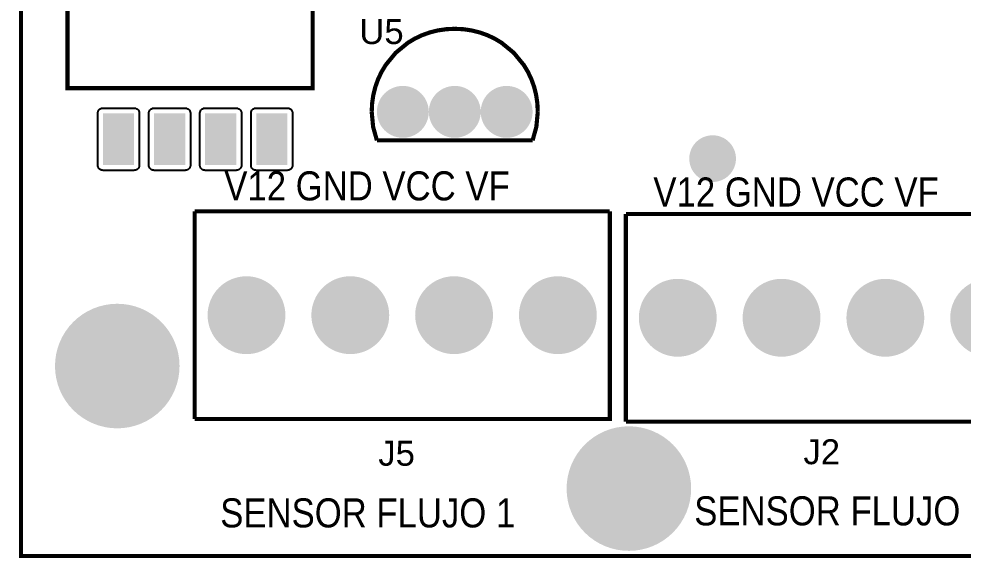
# Model space of a CAD drawing. Header units: inches. Extents: x -3.96 to 3.96, y -2.08 to 2.07.
# Drawn here: x -3.888 to -2.068, y -2.079 to -1.04 of the extents above; entities that cross this region are included whole.
import ezdxf

# ---------------------------------------------------------------- set-up
doc = ezdxf.new("R2010")
doc.units = ezdxf.units.IN
doc.layers.get('0').update_dxf_attribs({"linetype": 'CONTINUOUS'})

# ---------------------------------------------------------------- blocks, each defined once
blk = doc.blocks.new('RPAD')
blk.add_trace([(-0.5, -0.5), (-0.5, 0.5), (0.5, -0.5), (0.5, 0.5)])
blk = doc.blocks.new('EPAD')
at = {"const_width": 0.5}
blk.add_lwpolyline([(-0.25, 0, 1), (0.25, 0, 1)], format="xyb", close=True, dxfattribs=at)

msp = doc.modelspace()

# ---------------------------------------------------------------- linework, layer by layer
at = {"const_width": 0.008}
for points in [[(-3.883547, -2.074882), (3.951437, -2.074882), (3.951437, 2.058976), (-3.883547, 2.058976), (-3.883547, -2.074882)], [(-3.883547, -2.074882), (3.951437, -2.074882), (3.951437, 2.058976), (-3.883547, 2.058976), (-3.883547, -2.074882)], [(-3.883547, -2.074882), (3.951437, -2.074882), (3.951437, 2.058976), (-3.883547, 2.058976), (-3.883547, -2.074882)], [(-3.793957, -1.17348), (-3.321516, -1.17348), (-3.321516, -0.701039), (-3.793957, -0.701039), (-3.793957, -1.17348)], [(-3.793957, -1.17348), (-3.321516, -1.17348), (-3.321516, -0.701039), (-3.793957, -0.701039), (-3.793957, -1.17348)], [(-3.793957, -1.17348), (-3.321516, -1.17348), (-3.321516, -0.701039), (-3.793957, -0.701039), (-3.793957, -1.17348)], [(-3.207705, -1.219236), (-3.206896, -1.202608), (-3.204521, -1.186521), (-3.200652, -1.17105), (-3.195361, -1.156267), (-3.188723, -1.142246), (-3.18081, -1.129061), (-3.161455, -1.105486), (-3.137881, -1.086131), (-3.124694, -1.078218), (-3.110674, -1.07158), (-3.095891, -1.066289), (-3.08042, -1.06242), (-3.064333, -1.060044), (-3.047705, -1.059236)], [(-3.207705, -1.219236), (-3.206896, -1.202608), (-3.204521, -1.186521), (-3.200652, -1.17105), (-3.195361, -1.156267), (-3.188723, -1.142246), (-3.18081, -1.129061), (-3.161455, -1.105486), (-3.137881, -1.086131), (-3.124694, -1.078218), (-3.110674, -1.07158), (-3.095891, -1.066289), (-3.08042, -1.06242), (-3.064333, -1.060044), (-3.047705, -1.059236)], [(-3.207705, -1.219236), (-3.206896, -1.202608), (-3.204521, -1.186521), (-3.200652, -1.17105), (-3.195361, -1.156267), (-3.188723, -1.142246), (-3.18081, -1.129061), (-3.161455, -1.105486), (-3.137881, -1.086131), (-3.124694, -1.078218), (-3.110674, -1.07158), (-3.095891, -1.066289), (-3.08042, -1.06242), (-3.064333, -1.060044), (-3.047705, -1.059236)], [(-2.887705, -1.219236), (-2.888513, -1.202608), (-2.890888, -1.186521), (-2.894758, -1.17105), (-2.900048, -1.156267), (-2.906687, -1.142246), (-2.914599, -1.129061), (-2.933955, -1.105486), (-2.957529, -1.086131), (-2.970715, -1.078218), (-2.984736, -1.07158), (-2.999519, -1.066289), (-3.01499, -1.06242), (-3.031076, -1.060044), (-3.047705, -1.059236)], [(-2.887705, -1.219236), (-2.888513, -1.202608), (-2.890888, -1.186521), (-2.894758, -1.17105), (-2.900048, -1.156267), (-2.906687, -1.142246), (-2.914599, -1.129061), (-2.933955, -1.105486), (-2.957529, -1.086131), (-2.970715, -1.078218), (-2.984736, -1.07158), (-2.999519, -1.066289), (-3.01499, -1.06242), (-3.031076, -1.060044), (-3.047705, -1.059236)], [(-2.887705, -1.219236), (-2.888513, -1.202608), (-2.890888, -1.186521), (-2.894758, -1.17105), (-2.900048, -1.156267), (-2.906687, -1.142246), (-2.914599, -1.129061), (-2.933955, -1.105486), (-2.957529, -1.086131), (-2.970715, -1.078218), (-2.984736, -1.07158), (-2.999519, -1.066289), (-3.01499, -1.06242), (-3.031076, -1.060044), (-3.047705, -1.059236)], [(-3.207705, -1.219236), (-3.204955, -1.248236), (-3.197705, -1.274236)], [(-3.207705, -1.219236), (-3.204955, -1.248236), (-3.197705, -1.274236)], [(-3.207705, -1.219236), (-3.204955, -1.248236), (-3.197705, -1.274236)], [(-2.887705, -1.219236), (-2.890455, -1.248236), (-2.897705, -1.274236)], [(-2.887705, -1.219236), (-2.890455, -1.248236), (-2.897705, -1.274236)], [(-2.887705, -1.219236), (-2.890455, -1.248236), (-2.897705, -1.274236)], [(-3.197705, -1.274236), (-2.897705, -1.274236)], [(-3.197705, -1.274236), (-2.897705, -1.274236)], [(-3.197705, -1.274236), (-2.897705, -1.274236)], [(-3.548965, -1.410906), (-3.548965, -1.810906)], [(-2.748965, -1.410906), (-2.748965, -1.810906), (-3.548965, -1.810906)], [(-3.548965, -1.410906), (-2.748965, -1.410906)], [(-3.548965, -1.410906), (-3.548965, -1.810906)], [(-2.748965, -1.410906), (-2.748965, -1.810906), (-3.548965, -1.810906)], [(-3.548965, -1.410906), (-2.748965, -1.410906)], [(-3.548965, -1.410906), (-3.548965, -1.810906)], [(-2.748965, -1.410906), (-2.748965, -1.810906), (-3.548965, -1.810906)], [(-3.548965, -1.410906), (-2.748965, -1.410906)], [(-2.717965, -1.415906), (-2.717965, -1.815906)], [(-1.917965, -1.415906), (-1.917965, -1.815906), (-2.717965, -1.815906)], [(-2.717965, -1.415906), (-1.917965, -1.415906)], [(-2.717965, -1.415906), (-2.717965, -1.815906)], [(-1.917965, -1.415906), (-1.917965, -1.815906), (-2.717965, -1.815906)], [(-2.717965, -1.415906), (-1.917965, -1.415906)], [(-2.717965, -1.415906), (-2.717965, -1.815906)], [(-1.917965, -1.415906), (-1.917965, -1.815906), (-2.717965, -1.815906)], [(-2.717965, -1.415906), (-1.917965, -1.415906)]]:
    msp.add_lwpolyline(points, dxfattribs=at)
for points in [[(-3.725531, -1.211906), (-3.665531, -1.211906), (-3.664492, -1.211956), (-3.663487, -1.212104), (-3.66252, -1.212346), (-3.661596, -1.212677), (-3.66072, -1.213092), (-3.659896, -1.213587), (-3.659128, -1.214156), (-3.658422, -1.214796), (-3.657782, -1.215502), (-3.657213, -1.21627), (-3.656718, -1.217094), (-3.656303, -1.21797), (-3.655972, -1.218894), (-3.65573, -1.219861), (-3.655582, -1.220866), (-3.655531, -1.221906), (-3.655531, -1.321906), (-3.655582, -1.322945), (-3.65573, -1.32395), (-3.655972, -1.324917), (-3.656303, -1.325841), (-3.656718, -1.326717), (-3.657213, -1.327541), (-3.657782, -1.328309), (-3.658422, -1.329015), (-3.659128, -1.329655), (-3.659896, -1.330224), (-3.66072, -1.330719), (-3.661596, -1.331134), (-3.66252, -1.331465), (-3.663487, -1.331707), (-3.664492, -1.331855), (-3.665531, -1.331906), (-3.725531, -1.331906), (-3.726571, -1.331855), (-3.727576, -1.331707), (-3.728543, -1.331465), (-3.729467, -1.331134), (-3.730343, -1.330719), (-3.731167, -1.330224), (-3.731935, -1.329655), (-3.732641, -1.329015), (-3.733281, -1.328309), (-3.73385, -1.327541), (-3.734345, -1.326717), (-3.73476, -1.325841), (-3.735091, -1.324917), (-3.735333, -1.32395), (-3.735481, -1.322945), (-3.735531, -1.321906), (-3.735531, -1.221906), (-3.735481, -1.220866), (-3.735333, -1.219861), (-3.735091, -1.218894), (-3.73476, -1.21797), (-3.734345, -1.217094), (-3.73385, -1.21627), (-3.733281, -1.215502), (-3.732641, -1.214796), (-3.731935, -1.214156), (-3.731167, -1.213587), (-3.730343, -1.213092), (-3.729467, -1.212677), (-3.728543, -1.212346), (-3.727576, -1.212104), (-3.726571, -1.211956), (-3.725531, -1.211906)], [(-3.627106, -1.211906), (-3.567106, -1.211906), (-3.566067, -1.211956), (-3.565062, -1.212104), (-3.564095, -1.212346), (-3.563171, -1.212677), (-3.562294, -1.213092), (-3.56147, -1.213587), (-3.560703, -1.214156), (-3.559997, -1.214796), (-3.559357, -1.215502), (-3.558787, -1.21627), (-3.558293, -1.217094), (-3.557878, -1.21797), (-3.557547, -1.218894), (-3.557305, -1.219861), (-3.557157, -1.220866), (-3.557106, -1.221906), (-3.557106, -1.321906), (-3.557157, -1.322945), (-3.557305, -1.32395), (-3.557547, -1.324917), (-3.557878, -1.325841), (-3.558293, -1.326717), (-3.558787, -1.327541), (-3.559357, -1.328309), (-3.559997, -1.329015), (-3.560703, -1.329655), (-3.56147, -1.330224), (-3.562294, -1.330719), (-3.563171, -1.331134), (-3.564095, -1.331465), (-3.565062, -1.331707), (-3.566067, -1.331855), (-3.567106, -1.331906), (-3.627106, -1.331906), (-3.628146, -1.331855), (-3.629151, -1.331707), (-3.630118, -1.331465), (-3.631042, -1.331134), (-3.631918, -1.330719), (-3.632742, -1.330224), (-3.63351, -1.329655), (-3.634216, -1.329015), (-3.634856, -1.328309), (-3.635425, -1.327541), (-3.63592, -1.326717), (-3.636335, -1.325841), (-3.636665, -1.324917), (-3.636907, -1.32395), (-3.637056, -1.322945), (-3.637106, -1.321906), (-3.637106, -1.221906), (-3.637056, -1.220866), (-3.636907, -1.219861), (-3.636665, -1.218894), (-3.636335, -1.21797), (-3.63592, -1.217094), (-3.635425, -1.21627), (-3.634856, -1.215502), (-3.634216, -1.214796), (-3.63351, -1.214156), (-3.632742, -1.213587), (-3.631918, -1.213092), (-3.631042, -1.212677), (-3.630118, -1.212346), (-3.629151, -1.212104), (-3.628146, -1.211956), (-3.627106, -1.211906)], [(-3.528681, -1.211906), (-3.468681, -1.211906), (-3.467642, -1.211956), (-3.466637, -1.212104), (-3.46567, -1.212346), (-3.464746, -1.212677), (-3.463869, -1.213092), (-3.463045, -1.213587), (-3.462278, -1.214156), (-3.461572, -1.214796), (-3.460931, -1.215502), (-3.460362, -1.21627), (-3.459868, -1.217094), (-3.459453, -1.21797), (-3.459122, -1.218894), (-3.45888, -1.219861), (-3.458731, -1.220866), (-3.458681, -1.221906), (-3.458681, -1.321906), (-3.458731, -1.322945), (-3.45888, -1.32395), (-3.459122, -1.324917), (-3.459453, -1.325841), (-3.459868, -1.326717), (-3.460362, -1.327541), (-3.460931, -1.328309), (-3.461572, -1.329015), (-3.462278, -1.329655), (-3.463045, -1.330224), (-3.463869, -1.330719), (-3.464746, -1.331134), (-3.46567, -1.331465), (-3.466637, -1.331707), (-3.467642, -1.331855), (-3.468681, -1.331906), (-3.528681, -1.331906), (-3.52972, -1.331855), (-3.530726, -1.331707), (-3.531693, -1.331465), (-3.532617, -1.331134), (-3.533493, -1.330719), (-3.534317, -1.330224), (-3.535085, -1.329655), (-3.535791, -1.329015), (-3.536431, -1.328309), (-3.537, -1.327541), (-3.537494, -1.326717), (-3.537909, -1.325841), (-3.53824, -1.324917), (-3.538482, -1.32395), (-3.538631, -1.322945), (-3.538681, -1.321906), (-3.538681, -1.221906), (-3.538631, -1.220866), (-3.538482, -1.219861), (-3.53824, -1.218894), (-3.537909, -1.21797), (-3.537494, -1.217094), (-3.537, -1.21627), (-3.536431, -1.215502), (-3.535791, -1.214796), (-3.535085, -1.214156), (-3.534317, -1.213587), (-3.533493, -1.213092), (-3.532617, -1.212677), (-3.531693, -1.212346), (-3.530726, -1.212104), (-3.52972, -1.211956), (-3.528681, -1.211906)], [(-3.430256, -1.211906), (-3.370256, -1.211906), (-3.369217, -1.211956), (-3.368211, -1.212104), (-3.367244, -1.212346), (-3.36632, -1.212677), (-3.365444, -1.213092), (-3.36462, -1.213587), (-3.363852, -1.214156), (-3.363146, -1.214796), (-3.362506, -1.215502), (-3.361937, -1.21627), (-3.361443, -1.217094), (-3.361028, -1.21797), (-3.360697, -1.218894), (-3.360455, -1.219861), (-3.360306, -1.220866), (-3.360256, -1.221906), (-3.360256, -1.321906), (-3.360306, -1.322945), (-3.360455, -1.32395), (-3.360697, -1.324917), (-3.361028, -1.325841), (-3.361443, -1.326717), (-3.361937, -1.327541), (-3.362506, -1.328309), (-3.363146, -1.329015), (-3.363852, -1.329655), (-3.36462, -1.330224), (-3.365444, -1.330719), (-3.36632, -1.331134), (-3.367244, -1.331465), (-3.368211, -1.331707), (-3.369217, -1.331855), (-3.370256, -1.331906), (-3.430256, -1.331906), (-3.431295, -1.331855), (-3.4323, -1.331707), (-3.433267, -1.331465), (-3.434191, -1.331134), (-3.435068, -1.330719), (-3.435892, -1.330224), (-3.436659, -1.329655), (-3.437365, -1.329015), (-3.438006, -1.328309), (-3.438575, -1.327541), (-3.439069, -1.326717), (-3.439484, -1.325841), (-3.439815, -1.324917), (-3.440057, -1.32395), (-3.440206, -1.322945), (-3.440256, -1.321906), (-3.440256, -1.221906), (-3.440206, -1.220866), (-3.440057, -1.219861), (-3.439815, -1.218894), (-3.439484, -1.21797), (-3.439069, -1.217094), (-3.438575, -1.21627), (-3.438006, -1.215502), (-3.437365, -1.214796), (-3.436659, -1.214156), (-3.435892, -1.213587), (-3.435068, -1.213092), (-3.434191, -1.212677), (-3.433267, -1.212346), (-3.4323, -1.212104), (-3.431295, -1.211956), (-3.430256, -1.211906)]]:
    msp.add_lwpolyline(points, close=True)

# ---------------------------------------------------------------- block references
for name, p, xscale, yscale in [('EPAD', (-3.147705, -1.219236), 0.1, 0.1), ('EPAD', (-3.047705, -1.219236), 0.1, 0.1), ('EPAD', (-2.947705, -1.219236), 0.1, 0.1), ('RPAD', (-3.695532, -1.271906), 0.06, 0.1), ('RPAD', (-3.597106, -1.271906), 0.06, 0.1), ('RPAD', (-3.498681, -1.271906), 0.06, 0.1), ('RPAD', (-3.400256, -1.271906), 0.06, 0.1), ('EPAD', (-2.550809, -1.309343), 0.09, 0.09), ('EPAD', (-3.448965, -1.610906), 0.15, 0.15), ('EPAD', (-3.248965, -1.610906), 0.15, 0.15), ('EPAD', (-3.048965, -1.610906), 0.15, 0.15), ('EPAD', (-2.848965, -1.610906), 0.15, 0.15), ('EPAD', (-2.617965, -1.615906), 0.15, 0.15), ('EPAD', (-2.417965, -1.615906), 0.15, 0.15), ('EPAD', (-2.217965, -1.615906), 0.15, 0.15), ('EPAD', (-2.017965, -1.615906), 0.15, 0.15), ('EPAD', (-3.697965, -1.708906), 0.24, 0.24), ('EPAD', (-2.712169, -1.944961), 0.24, 0.24)]:
    msp.add_blockref(name, p, dxfattribs=dict(xscale=xscale, yscale=yscale))

# ---------------------------------------------------------------- texts
for s, height, width, p in [('U5', 0.048, 1.041667, (-3.231563, -1.088606)), ('U5', 0.048, 1.041667, (-3.231563, -1.088606)), ('U5', 0.048, 1.041667, (-3.231563, -1.088606)), ('V12 GND VCC VF', 0.056, 0.892857, (-3.491697, -1.38985)), ('V12 GND VCC VF', 0.056, 0.892857, (-3.491697, -1.38985)), ('V12 GND VCC VF', 0.056, 0.892857, (-3.491697, -1.38985)), ('V12 GND VCC VF', 0.056, 0.892857, (-2.664925, -1.401661)), ('V12 GND VCC VF', 0.056, 0.892857, (-2.664925, -1.401661)), ('V12 GND VCC VF', 0.056, 0.892857, (-2.664925, -1.401661)), ('J5', 0.048, 1.041667, (-3.195028, -1.900906)), ('J5', 0.048, 1.041667, (-3.195028, -1.900906)), ('J5', 0.048, 1.041667, (-3.195028, -1.900906)), ('J2', 0.048, 1.041667, (-2.375839, -1.898031)), ('J2', 0.048, 1.041667, (-2.375839, -1.898031)), ('J2', 0.048, 1.041667, (-2.375839, -1.898031)), ('SENSOR FLUJO 1', 0.056, 0.892857, (-3.499571, -2.019772)), ('SENSOR FLUJO 1', 0.056, 0.892857, (-3.499571, -2.019772)), ('SENSOR FLUJO 1', 0.056, 0.892857, (-3.499571, -2.019772)), ('SENSOR FLUJO 2', 0.056, 0.892857, (-2.586185, -2.015835)), ('SENSOR FLUJO 2', 0.056, 0.892857, (-2.586185, -2.015835)), ('SENSOR FLUJO 2', 0.056, 0.892857, (-2.586185, -2.015835))]:
    msp.add_text(s, height=height, dxfattribs=dict(width=width)).set_placement(p)

doc.saveas('drawing.dxf')
